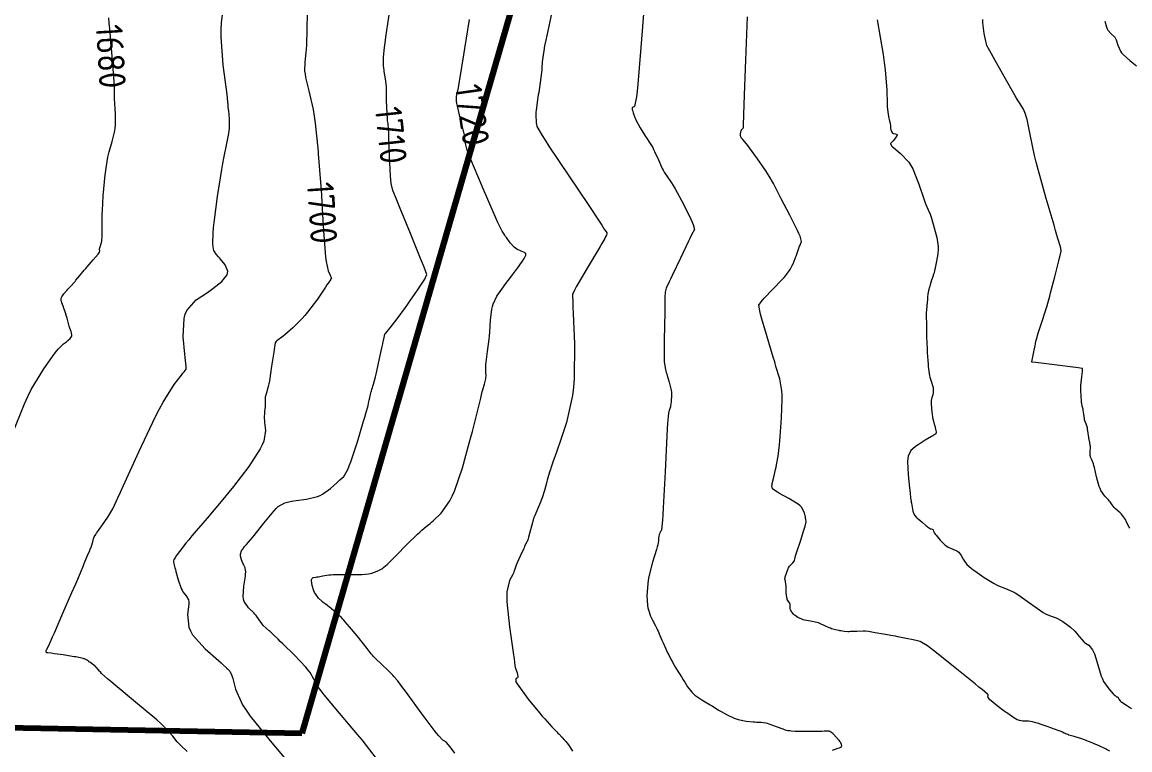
# Model space of a CAD drawing. Header units: millimetres. Extents: x 837477 to 838477, y 1189014 to 1191014.
# Drawn here: x 837711.4 to 837868.9, y 1189229 to 1189332.5 of the extents above; entities that cross this region are included whole.
import ezdxf

# ---------------------------------------------------------------- set-up
doc = ezdxf.new("R2010")
doc.units = ezdxf.units.MM
doc.header["$LTSCALE"] = 0.3
doc.layers.add('CORREDORVIA', color=94, linetype='Continuous', lineweight=80)
doc.layers.add('COTAS 10', color=252, linetype='Continuous', lineweight=9)
doc.styles.get("Standard").update_dxf_attribs({"font": 'isocp2.shx', "bigfont": '@extfont2.shx'})

msp = doc.modelspace()

# ---------------------------------------------------------------- linework, layer by layer
at = {"layer": 'CORREDORVIA'}
msp.add_lwpolyline([(838157.033, 1190996.193), (838237.174, 1190821.339), (838237.001, 1190602.875), (838240.031, 1190437.198), (838223.537, 1190366.272), (838184.199, 1189898.277), (837734.304, 1190149.151), (837849.078, 1189569.699), (837751.159, 1189231.384), (837593.191, 1189234.399), (837695.481, 1189679.225), (837660.573, 1189835.358), (837597.737, 1190012.464), (837490.666, 1190492.599), (837964.301, 1190234.408), (838010.155, 1190346.41), (837974.613, 1190516.877), (837969.419, 1190653.334), (837963.574, 1190795.982), (837910.676, 1191000.965)], close=True, dxfattribs=at)
at = {"layer": 'COTAS 10'}
for points in [[(837734.886, 1189228.822), (837733.906, 1189229.699), (837733.672, 1189229.937), (837733.456, 1189230.172), (837732.81, 1189231.006), (837731.674, 1189232.246), (837731.148, 1189232.737), (837730.53, 1189233.293), (837727.534, 1189235.837), (837724.607, 1189238.263), (837724.032, 1189238.745), (837723.56, 1189239.144), (837722.707, 1189239.899), (837722.521, 1189240.121), (837722.469, 1189240.184), (837722.417, 1189240.248), (837722.227, 1189240.484), (837721.985, 1189240.742), (837721.9, 1189240.819), (837721.808, 1189240.899), (837721.41, 1189241.209), (837721.003, 1189241.502), (837720.905, 1189241.572), (837720.814, 1189241.636), (837720.538, 1189241.826), (837720.266, 1189241.968), (837720.177, 1189242.003), (837720.082, 1189242.036), (837719.691, 1189242.136), (837719.055, 1189242.25), (837718.806, 1189242.292), (837718.525, 1189242.337), (837717.246, 1189242.537), (837716.009, 1189242.72), (837715.755, 1189242.756), (837715.539, 1189242.785), (837715.076, 1189242.835), (837714.905, 1189242.854), (837714.873, 1189242.863), (837714.847, 1189242.874), (837714.806, 1189242.929), (837714.81, 1189242.998), (837714.812, 1189243.017), (837714.815, 1189243.036), (837714.827, 1189243.108), (837714.875, 1189243.242), (837714.9, 1189243.301), (837714.93, 1189243.369), (837715.081, 1189243.694), (837715.52, 1189244.663), (837715.731, 1189245.137), (837715.981, 1189245.7), (837717.208, 1189248.479), (837718.487, 1189251.401), (837718.77, 1189252.054), (837719.023, 1189252.639), (837719.677, 1189254.191), (837720.111, 1189255.247), (837720.224, 1189255.52), (837720.335, 1189255.784), (837720.709, 1189256.669), (837721.018, 1189257.403), (837721.087, 1189257.572), (837721.149, 1189257.727), (837721.313, 1189258.164), (837721.416, 1189258.481), (837721.439, 1189258.56), (837721.46, 1189258.635), (837721.515, 1189258.876), (837721.56, 1189259.077), (837721.574, 1189259.128), (837721.589, 1189259.176), (837721.65, 1189259.329), (837721.87, 1189259.676), (837721.986, 1189259.845), (837722.126, 1189260.047), (837722.828, 1189261.039), (837723.571, 1189262.115), (837723.736, 1189262.368), (837723.884, 1189262.603), (837724.273, 1189263.291), (837725.011, 1189264.881), (837725.379, 1189265.684), (837725.819, 1189266.644), (837727.997, 1189271.421), (837730.374, 1189276.416), (837730.939, 1189277.513), (837731.463, 1189278.487), (837733.019, 1189280.972), (837734.062, 1189282.326), (837734.263, 1189282.588), (837734.426, 1189282.799), (837734.7, 1189283.152), (837734.716, 1189283.234), (837734.718, 1189283.275), (837734.719, 1189283.324), (837734.709, 1189283.566), (837734.637, 1189284.387), (837734.599, 1189284.8), (837734.552, 1189285.295), (837734.313, 1189287.752), (837734.416, 1189290.371), (837734.584, 1189290.968), (837734.813, 1189291.508), (837736.142, 1189292.995), (837737.748, 1189294.08), (837738.151, 1189294.368), (837738.536, 1189294.65), (837739.774, 1189295.622), (837740.53, 1189296.556), (837740.61, 1189296.814), (837740.635, 1189297.071), (837740.257, 1189297.998), (837739.607, 1189298.793), (837739.46, 1189298.968), (837739.327, 1189299.122), (837738.965, 1189299.516), (837738.73, 1189299.902), (837738.676, 1189300.052), (837738.628, 1189300.221), (837738.496, 1189300.985), (837738.541, 1189302.557), (837738.605, 1189303.235), (837738.691, 1189304.019), (837739.185, 1189307.725), (837739.776, 1189311.55), (837739.923, 1189312.408), (837740.062, 1189313.18), (837740.507, 1189315.242), (837740.808, 1189316.663), (837740.858, 1189317.03), (837740.893, 1189317.386), (837740.898, 1189318.576), (837740.817, 1189319.498), (837740.799, 1189319.685), (837740.782, 1189319.842), (837740.733, 1189320.164), (837740.704, 1189320.279), (837740.699, 1189320.307), (837740.696, 1189320.332), (837740.698, 1189320.409), (837740.707, 1189320.492), (837740.709, 1189320.523), (837740.711, 1189320.556), (837740.715, 1189320.7), (837740.606, 1189321.671), (837740.537, 1189322.224), (837740.452, 1189322.901), (837740.001, 1189326.375), (837739.686, 1189330.408), (837739.685, 1189331.438), (837739.723, 1189332.43), (837740.174, 1189335.699)], [(837751.909, 1189333.723), (837751.882, 1189331.564), (837751.819, 1189329.207), (837751.791, 1189328.666), (837751.757, 1189328.174), (837751.597, 1189326.797), (837751.569, 1189325.527), (837751.62, 1189325.101), (837751.696, 1189324.643), (837752.18, 1189322.721), (837752.778, 1189320.054), (837752.926, 1189319.125), (837753.067, 1189318.115), (837753.48, 1189314.085), (837753.511, 1189313.78), (837753.865, 1189309.14), (837753.949, 1189307.937), (837754.027, 1189306.77), (837754.258, 1189302.848), (837754.475, 1189299.727), (837754.544, 1189299.065), (837754.618, 1189298.489), (837754.918, 1189297.14), (837755.186, 1189296.507), (837755.24, 1189296.383), (837755.284, 1189296.281), (837755.369, 1189296.1), (837755.382, 1189296.067), (837755.381, 1189296.058), (837755.377, 1189296.05), (837755.347, 1189296.021), (837755.311, 1189295.999), (837755.297, 1189295.989), (837755.285, 1189295.978), (837755.273, 1189295.956), (837755.268, 1189295.945), (837755.261, 1189295.931), (837755.229, 1189295.864), (837754.922, 1189295.395), (837754.743, 1189295.128), (837754.523, 1189294.802), (837753.387, 1189293.132), (837751.997, 1189291.252), (837751.617, 1189290.794), (837751.239, 1189290.362), (837749.893, 1189289.03), (837748.762, 1189288.067), (837748.521, 1189287.868), (837748.31, 1189287.699), (837747.81, 1189287.333), (837747.562, 1189287.162), (837747.511, 1189287.115), (837747.468, 1189287.069), (837747.378, 1189286.906), (837747.277, 1189286.299), (837747.227, 1189285.974), (837747.168, 1189285.58), (837746.876, 1189283.588), (837746.551, 1189281.527), (837746.471, 1189281.09), (837746.395, 1189280.71), (837746.158, 1189279.821), (837745.998, 1189279.34), (837745.971, 1189279.218), (837745.951, 1189279.101), (837745.944, 1189278.718), (837745.957, 1189278.259), (837745.952, 1189278.093), (837745.942, 1189277.91), (837745.87, 1189277.112), (837745.83, 1189276.151), (837745.839, 1189275.867), (837745.858, 1189275.574), (837745.999, 1189274.448), (837745.755, 1189272.948), (837745.53, 1189272.419), (837745.236, 1189271.84), (837743.61, 1189269.341), (837741.444, 1189266.495), (837740.811, 1189265.698), (837740.163, 1189264.898), (837737.703, 1189261.973), (837735.543, 1189259.453), (837735.084, 1189258.907), (837734.686, 1189258.428), (837733.753, 1189257.243), (837733.306, 1189256.609), (837733.215, 1189256.475), (837733.139, 1189256.361), (837732.979, 1189256.099), (837732.94, 1189255.917), (837732.939, 1189255.853), (837732.943, 1189255.782), (837732.991, 1189255.475), (837733.13, 1189254.916), (837733.19, 1189254.685), (837733.26, 1189254.423), (837733.595, 1189253.202), (837734.01, 1189251.986), (837734.131, 1189251.727), (837734.255, 1189251.501), (837734.728, 1189250.962), (837735.053, 1189250.358), (837735.085, 1189250.09), (837735.092, 1189249.779), (837734.905, 1189248.295), (837735.081, 1189246.469), (837735.316, 1189245.943), (837735.632, 1189245.408), (837737.444, 1189243.401), (837739.332, 1189241.73), (837739.695, 1189241.407), (837739.988, 1189241.144), (837740.472, 1189240.698), (837740.505, 1189240.649), (837740.515, 1189240.636), (837740.526, 1189240.624), (837740.565, 1189240.586), (837740.605, 1189240.551), (837740.625, 1189240.533), (837740.66, 1189240.501), (837740.723, 1189240.441), (837740.751, 1189240.414), (837740.783, 1189240.382), (837740.937, 1189240.231), (837741.17, 1189239.73), (837741.251, 1189239.478), (837741.34, 1189239.177), (837741.724, 1189237.681), (837742.748, 1189235.448), (837743.241, 1189234.682), (837743.824, 1189233.853), (837746.687, 1189230.323), (837749.69, 1189226.744)], [(837762.407, 1189226.992), (837760.361, 1189229.678), (837759.738, 1189230.457), (837759.09, 1189231.251), (837756.545, 1189234.244), (837754.336, 1189236.869), (837753.9, 1189237.431), (837753.54, 1189237.921), (837752.875, 1189239.096), (837752.35, 1189240.048), (837752.08, 1189240.397), (837751.754, 1189240.784), (837750.125, 1189242.494), (837748.458, 1189244.129), (837748.11, 1189244.47), (837747.81, 1189244.762), (837747.133, 1189245.412), (837746.757, 1189245.755), (837746.647, 1189245.853), (837746.535, 1189245.953), (837746.105, 1189246.326), (837745.679, 1189246.745), (837745.568, 1189246.874), (837745.46, 1189247.008), (837745.098, 1189247.539), (837744.658, 1189248.142), (837744.501, 1189248.321), (837744.328, 1189248.506), (837743.579, 1189249.219), (837742.962, 1189250.151), (837742.873, 1189250.474), (837742.82, 1189250.824), (837742.923, 1189252.324), (837743.154, 1189253.746), (837743.182, 1189254.048), (837743.194, 1189254.31), (837743.106, 1189254.924), (837742.909, 1189255.316), (837742.851, 1189255.438), (837742.793, 1189255.565), (837742.572, 1189256.075), (837742.436, 1189256.6), (837742.432, 1189256.737), (837742.442, 1189256.871), (837742.597, 1189257.327), (837742.859, 1189257.732), (837742.936, 1189257.834), (837743.015, 1189257.931), (837743.319, 1189258.244), (837743.884, 1189258.881), (837744.128, 1189259.183), (837744.411, 1189259.538), (837745.747, 1189261.274), (837747.172, 1189262.991), (837747.511, 1189263.335), (837747.826, 1189263.622), (837748.759, 1189264.184), (837749.705, 1189264.379), (837750.027, 1189264.435), (837750.375, 1189264.491), (837751.85, 1189264.7), (837753.373, 1189265.059), (837753.752, 1189265.209), (837754.112, 1189265.382), (837755.258, 1189266.19), (837756.17, 1189267.034), (837756.383, 1189267.229), (837756.578, 1189267.408), (837757.14, 1189267.912), (837757.71, 1189268.909), (837757.91, 1189269.398), (837758.13, 1189269.978), (837759.076, 1189272.844), (837759.959, 1189275.748), (837760.138, 1189276.352), (837760.288, 1189276.87), (837760.594, 1189278.019), (837760.713, 1189278.584), (837760.746, 1189278.734), (837760.779, 1189278.88), (837760.895, 1189279.383), (837761.035, 1189279.93), (837761.082, 1189280.105), (837761.133, 1189280.289), (837761.35, 1189281.035), (837761.633, 1189282.089), (837761.726, 1189282.467), (837761.825, 1189282.882), (837762.235, 1189284.692), (837762.608, 1189286.396), (837762.684, 1189286.744), (837762.748, 1189287.039), (837762.878, 1189287.657), (837762.922, 1189287.886), (837762.931, 1189287.935), (837762.94, 1189287.979), (837762.961, 1189288.086), (837762.975, 1189288.143), (837762.979, 1189288.154), (837762.983, 1189288.164), (837762.999, 1189288.185), (837763.021, 1189288.197), (837763.029, 1189288.202), (837763.038, 1189288.207), (837763.078, 1189288.227), (837763.355, 1189288.563), (837763.514, 1189288.767), (837763.708, 1189289.019), (837764.706, 1189290.329), (837765.904, 1189291.939), (837766.224, 1189292.381), (837766.539, 1189292.82), (837767.635, 1189294.392), (837768.483, 1189295.685), (837768.641, 1189295.949), (837768.766, 1189296.172), (837768.94, 1189296.638), (837768.561, 1189297.648), (837768.337, 1189298.214), (837768.061, 1189298.904), (837766.636, 1189302.43), (837765.174, 1189306.005), (837764.875, 1189306.726), (837764.623, 1189307.331), (837764.095, 1189308.545), (837763.888, 1189309.574), (837763.838, 1189310.062), (837763.792, 1189310.639), (837763.65, 1189313.458), (837763.542, 1189316.231), (837763.516, 1189316.78), (837763.493, 1189317.234), (837763.423, 1189318.082), (837763.369, 1189318.448), (837763.356, 1189318.599), (837763.342, 1189318.77), (837763.298, 1189319.568), (837763.258, 1189320.376), (837763.248, 1189320.554), (837763.238, 1189320.712), (837763.205, 1189321.119), (837763.189, 1189321.451), (837763.19, 1189321.562), (837763.193, 1189321.682), (837763.225, 1189322.184), (837763.226, 1189322.87), (837763.21, 1189323.105), (837763.187, 1189323.359), (837763.048, 1189324.442), (837762.896, 1189325.476), (837762.877, 1189325.62), (837762.866, 1189325.699), (837762.841, 1189325.895), (837762.792, 1189326.376), (837762.782, 1189326.737), (837762.78, 1189326.857), (837762.779, 1189326.986), (837762.781, 1189327.525), (837762.927, 1189328.902), (837763.016, 1189329.56), (837763.127, 1189330.337), (837763.704, 1189334.143)], [(837786.715, 1189333.913), (837785.851, 1189329.933), (837785.688, 1189329.109), (837785.556, 1189328.406), (837785.354, 1189326.87), (837785.317, 1189325.962), (837785.289, 1189325.655), (837785.254, 1189325.323), (837785.067, 1189323.924), (837784.849, 1189322.491), (837784.795, 1189322.139), (837784.744, 1189321.805), (837784.582, 1189320.76), (837784.476, 1189319.923), (837784.459, 1189319.721), (837784.449, 1189319.531), (837784.457, 1189318.953), (837784.49, 1189318.544), (837784.495, 1189318.462), (837784.498, 1189318.393), (837784.494, 1189318.254), (837784.484, 1189318.204), (837784.484, 1189318.191), (837784.485, 1189318.177), (837784.496, 1189318.132), (837784.522, 1189318.032), (837784.532, 1189317.985), (837784.543, 1189317.93), (837784.592, 1189317.659), (837785.321, 1189316.384), (837785.76, 1189315.696), (837786.303, 1189314.862), (837789.122, 1189310.64), (837791.966, 1189306.418), (837792.525, 1189305.585), (837792.984, 1189304.897), (837793.817, 1189303.626), (837794.012, 1189303.308), (837794.069, 1189303.221), (837794.127, 1189303.134), (837794.349, 1189302.827), (837794.513, 1189302.551), (837794.535, 1189302.484), (837794.547, 1189302.421), (837794.503, 1189302.231), (837794.394, 1189302.059), (837794.365, 1189302.008), (837794.335, 1189301.956), (837794.232, 1189301.755), (837793.808, 1189301.011), (837793.576, 1189300.616), (837793.295, 1189300.14), (837791.87, 1189297.738), (837790.464, 1189295.345), (837790.196, 1189294.874), (837789.98, 1189294.485), (837789.636, 1189293.775), (837789.681, 1189292.6), (837789.71, 1189291.919), (837789.747, 1189291.083), (837789.938, 1189286.78), (837789.906, 1189281.83), (837789.801, 1189280.587), (837789.654, 1189279.398), (837788.778, 1189275.567), (837787.789, 1189272.593), (837787.571, 1189271.946), (837787.377, 1189271.375), (837786.881, 1189269.95), (837786.58, 1189269.096), (837786.509, 1189268.886), (837786.443, 1189268.687), (837786.252, 1189268.061), (837786.065, 1189267.4), (837786.003, 1189267.178), (837785.936, 1189266.939), (837785.654, 1189265.937), (837785.318, 1189264.852), (837785.216, 1189264.56), (837785.11, 1189264.272), (837784.697, 1189263.265), (837784.345, 1189262.475), (837784.278, 1189262.324), (837784.224, 1189262.202), (837784.137, 1189262.007), (837784.135, 1189262.001), (837784.134, 1189261.999), (837784.133, 1189261.996), (837784.127, 1189261.982), (837784.058, 1189261.721), (837784.016, 1189261.562), (837783.965, 1189261.365), (837783.7, 1189260.344), (837783.419, 1189259.303), (837783.358, 1189259.094), (837783.304, 1189258.92), (837783.17, 1189258.578), (837783.089, 1189258.459), (837783.069, 1189258.426), (837783.051, 1189258.393), (837782.992, 1189258.27), (837782.839, 1189257.932), (837782.761, 1189257.762), (837782.668, 1189257.56), (837782.201, 1189256.558), (837781.742, 1189255.536), (837781.654, 1189255.322), (837781.582, 1189255.138), (837781.46, 1189254.72), (837781.332, 1189254.339), (837781.257, 1189254.178), (837781.163, 1189253.993), (837780.682, 1189253.123), (837780.32, 1189251.491), (837780.303, 1189250.825), (837780.322, 1189250.066), (837780.689, 1189246.552), (837781.173, 1189243.202), (837781.266, 1189242.546), (837781.341, 1189242.007), (837781.462, 1189241.045), (837781.512, 1189240.765), (837781.542, 1189240.657), (837781.578, 1189240.536), (837781.768, 1189239.989), (837781.881, 1189239.477), (837781.869, 1189239.378), (837781.839, 1189239.297), (837781.573, 1189239.161), (837781.613, 1189238.709), (837781.776, 1189238.43), (837782.003, 1189238.084), (837783.372, 1189236.276), (837784.975, 1189234.307), (837785.352, 1189233.859), (837785.698, 1189233.453), (837786.706, 1189232.335), (837787.424, 1189231.594), (837787.588, 1189231.426), (837787.737, 1189231.273), (837788.15, 1189230.851), (837788.483, 1189230.487), (837788.582, 1189230.37), (837788.683, 1189230.246), (837789.074, 1189229.742), (837789.505, 1189229.086), (837789.632, 1189228.868)], [(837799.781, 1189334.232), (837799.376, 1189328.865), (837798.938, 1189323.674), (837798.834, 1189322.674), (837798.738, 1189321.864), (837798.456, 1189320.519), (837798.267, 1189320.423), (837798.23, 1189320.4), (837798.199, 1189320.38), (837798.145, 1189320.323), (837798.135, 1189320.286), (837798.132, 1189320.278), (837798.13, 1189320.271), (837798.123, 1189320.256), (837798.143, 1189320.148), (837798.158, 1189320.083), (837798.177, 1189320.002), (837798.278, 1189319.583), (837798.508, 1189318.947), (837798.607, 1189318.729), (837798.722, 1189318.493), (837799.267, 1189317.491), (837799.868, 1189316.485), (837800.018, 1189316.246), (837800.161, 1189316.025), (837800.619, 1189315.369), (837801.061, 1189314.661), (837801.194, 1189314.407), (837801.332, 1189314.127), (837801.867, 1189312.906), (837802.405, 1189311.699), (837802.545, 1189311.428), (837802.681, 1189311.184), (837803.137, 1189310.534), (837803.749, 1189309.648), (837803.984, 1189309.256), (837804.246, 1189308.8), (837805.426, 1189306.623), (837806.493, 1189304.493), (837806.685, 1189304.067), (837806.83, 1189303.711), (837806.98, 1189303.02), (837806.587, 1189302.254), (837806.39, 1189301.852), (837806.155, 1189301.367), (837804.99, 1189298.932), (837803.82, 1189296.473), (837803.582, 1189295.974), (837803.381, 1189295.554), (837802.968, 1189294.692), (837802.834, 1189294.113), (837802.809, 1189293.87), (837802.79, 1189293.592), (837802.764, 1189292.29), (837802.76, 1189290.571), (837802.754, 1189290.029), (837802.745, 1189289.458), (837802.698, 1189287.16), (837802.677, 1189285.061), (837802.686, 1189284.616), (837802.701, 1189284.231), (837802.807, 1189283.33), (837802.987, 1189282.71), (837803.048, 1189282.502), (837803.114, 1189282.278), (837803.393, 1189281.336), (837803.636, 1189280.383), (837803.678, 1189280.152), (837803.711, 1189279.935), (837803.739, 1189279.271), (837803.7, 1189278.763), (837803.689, 1189278.645), (837803.679, 1189278.536), (837803.642, 1189278.223), (837803.599, 1189277.97), (837803.567, 1189277.828), (837803.497, 1189277.565), (837803.417, 1189277.304), (837803.395, 1189277.234), (837803.372, 1189277.165), (837803.289, 1189276.921), (837803.164, 1189275.494), (837803.115, 1189274.68), (837803.06, 1189273.683), (837802.81, 1189268.566), (837802.56, 1189263.466), (837802.505, 1189262.479), (837802.456, 1189261.678), (837802.331, 1189260.319), (837802.242, 1189260.159), (837802.19, 1189260.067), (837802.091, 1189259.892), (837802.001, 1189259.708), (837801.981, 1189259.656), (837801.962, 1189259.602), (837801.914, 1189259.403), (837801.888, 1189259.19), (837801.884, 1189259.129), (837801.882, 1189259.066), (837801.886, 1189258.83), (837801.767, 1189258.21), (837801.686, 1189257.904), (837801.585, 1189257.541), (837801.051, 1189255.748), (837800.519, 1189253.694), (837800.421, 1189253.167), (837800.343, 1189252.657), (837800.237, 1189250.967), (837800.334, 1189249.563), (837800.383, 1189249.234), (837800.443, 1189248.931), (837800.741, 1189248.052), (837801.073, 1189247.407), (837801.155, 1189247.25), (837801.231, 1189247.103), (837801.468, 1189246.654), (837801.686, 1189246.214), (837801.75, 1189246.073), (837801.817, 1189245.924), (837802.071, 1189245.316), (837802.355, 1189244.638), (837802.44, 1189244.445), (837802.527, 1189244.249), (837802.865, 1189243.52), (837803.185, 1189242.854), (837803.262, 1189242.697), (837803.334, 1189242.552), (837803.549, 1189242.128), (837803.775, 1189241.711), (837803.854, 1189241.57), (837803.939, 1189241.418), (837804.306, 1189240.778), (837804.683, 1189240.139), (837804.776, 1189239.987), (837804.863, 1189239.846), (837805.133, 1189239.43), (837805.412, 1189239.001), (837805.505, 1189238.852), (837805.604, 1189238.689), (837806.018, 1189237.995), (837806.604, 1189237.24), (837806.813, 1189237.04), (837807.041, 1189236.844), (837808.032, 1189236.167), (837809.007, 1189235.593), (837809.225, 1189235.462), (837809.421, 1189235.342), (837809.942, 1189235.01), (837810.432, 1189234.701), (837810.608, 1189234.596), (837810.802, 1189234.483), (837811.649, 1189234.005), (837812.646, 1189233.549), (837812.934, 1189233.45), (837813.228, 1189233.363), (837814.332, 1189233.147), (837815.353, 1189233.035), (837815.594, 1189233.014), (837815.816, 1189232.997), (837816.47, 1189232.971), (837817.122, 1189232.882), (837817.344, 1189232.826), (837817.584, 1189232.755), (837818.6, 1189232.386), (837819.546, 1189232.016), (837819.741, 1189231.945), (837819.908, 1189231.888), (837820.27, 1189231.798), (837820.451, 1189231.79), (837820.504, 1189231.785), (837820.558, 1189231.778), (837820.763, 1189231.742), (837821.316, 1189231.71), (837821.59, 1189231.706), (837821.916, 1189231.703), (837823.529, 1189231.71), (837825.112, 1189231.726)], [(837838.508, 1189244.575), (837838.303, 1189244.621), (837838.077, 1189244.671), (837837.09, 1189244.887), (837835.915, 1189245.129), (837835.571, 1189245.194), (837835.218, 1189245.26), (837833.875, 1189245.493), (837832.698, 1189245.692), (837832.45, 1189245.737), (837832.235, 1189245.777), (837831.74, 1189245.882), (837831.321, 1189245.929), (837831.154, 1189245.932), (837830.964, 1189245.931), (837830.097, 1189245.891), (837829.201, 1189245.849), (837828.993, 1189245.846), (837828.803, 1189245.848), (837828.265, 1189245.887), (837827.819, 1189245.96), (837827.688, 1189245.984), (837827.553, 1189246.008), (837827.036, 1189246.108), (837826.478, 1189246.264), (837826.316, 1189246.325), (837826.152, 1189246.393), (837825.534, 1189246.701), (837824.836, 1189247.015), (837824.622, 1189247.087), (837824.398, 1189247.152), (837823.511, 1189247.334), (837822.659, 1189247.498), (837822.457, 1189247.552), (837822.27, 1189247.61), (837821.714, 1189247.849), (837821.297, 1189248.13), (837821.197, 1189248.213), (837821.103, 1189248.299), (837820.819, 1189248.631), (837820.637, 1189248.971), (837820.607, 1189249.063), (837820.586, 1189249.153), (837820.584, 1189249.467), (837820.586, 1189249.752), (837820.568, 1189249.823), (837820.541, 1189249.892), (837820.376, 1189250.113), (837820.194, 1189250.429), (837820.156, 1189250.558), (837820.124, 1189250.705), (837820.056, 1189251.383), (837820.026, 1189252.067), (837820.018, 1189252.217), (837820.011, 1189252.351), (837819.987, 1189252.692), (837819.955, 1189252.908), (837819.943, 1189252.962), (837819.93, 1189253.014), (837819.869, 1189253.181), (837819.859, 1189253.426), (837819.877, 1189253.526), (837819.904, 1189253.64), (837820.077, 1189254.17), (837820.285, 1189254.697), (837820.334, 1189254.81), (837820.379, 1189254.908), (837820.51, 1189255.143), (837820.645, 1189255.304), (837820.693, 1189255.356), (837820.746, 1189255.41), (837820.974, 1189255.634), (837821.178, 1189255.862), (837821.214, 1189255.919), (837821.243, 1189255.974), (837821.277, 1189256.153), (837821.383, 1189256.644), (837821.458, 1189256.897), (837821.553, 1189257.2), (837822.058, 1189258.714), (837822.566, 1189260.254), (837822.662, 1189260.572), (837822.739, 1189260.845), (837822.856, 1189261.439), (837822.821, 1189261.819), (837822.802, 1189261.956), (837822.778, 1189262.106), (837822.658, 1189262.763), (837822.225, 1189263.526), (837822.004, 1189263.743), (837821.738, 1189263.963), (837820.414, 1189264.778), (837819.081, 1189265.497), (837818.81, 1189265.657), (837818.582, 1189265.798), (837818.112, 1189266.166), (837818.018, 1189266.573), (837818.026, 1189266.74), (837818.049, 1189266.931), (837818.258, 1189267.813), (837818.54, 1189268.9), (837818.609, 1189269.219), (837818.675, 1189269.545), (837818.882, 1189270.79), (837819.071, 1189272.412), (837819.124, 1189272.976), (837819.179, 1189273.59), (837819.384, 1189276.222), (837819.47, 1189278.876), (837819.451, 1189279.503), (837819.413, 1189280.084), (837819.118, 1189281.791), (837818.589, 1189283.562), (837818.404, 1189284.183), (837818.201, 1189284.86), (837817.326, 1189287.776), (837816.543, 1189290.461), (837816.397, 1189290.993), (837816.283, 1189291.434), (837816.128, 1189292.259), (837816.469, 1189292.745), (837816.667, 1189292.971), (837816.91, 1189293.237), (837818.161, 1189294.526), (837819.474, 1189295.895), (837819.754, 1189296.212), (837820, 1189296.5), (837820.587, 1189297.315), (837820.895, 1189297.885), (837820.963, 1189298.02), (837821.024, 1189298.144), (837821.184, 1189298.509), (837821.331, 1189298.908), (837821.384, 1189299.054), (837821.442, 1189299.216), (837821.698, 1189299.928), (837821.951, 1189300.637), (837822.008, 1189300.796), (837822.06, 1189300.938), (837822.199, 1189301.319), (837822.008, 1189302.06), (837821.852, 1189302.429), (837821.65, 1189302.87), (837820.548, 1189305.054), (837819.343, 1189307.354), (837819.077, 1189307.867), (837818.84, 1189308.327), (837818.229, 1189309.542), (837817.626, 1189310.607), (837817.395, 1189310.972), (837817.136, 1189311.367), (837815.966, 1189313.048), (837814.824, 1189314.614), (837814.582, 1189314.937), (837814.372, 1189315.213), (837813.883, 1189315.809), (837813.659, 1189316.067), (837813.616, 1189316.129), (837813.581, 1189316.187), (837813.526, 1189316.363), (837813.535, 1189316.53), (837813.54, 1189316.582), (837813.547, 1189316.637), (837813.583, 1189316.858), (837813.647, 1189317.073), (837813.671, 1189317.124), (837813.697, 1189317.172), (837813.817, 1189317.317), (837813.925, 1189317.437), (837813.944, 1189317.47), (837813.959, 1189317.503), (837813.975, 1189317.619), (837813.989, 1189318.379), (837814.003, 1189318.818), (837814.021, 1189319.356), (837814.123, 1189322.123), (837814.269, 1189325.904), (837814.315, 1189327.081), (837814.364, 1189328.315), (837814.559, 1189333.241)], [(837709.982, 1189273.877), (837711.73, 1189278.227), (837712.216, 1189279.274), (837712.702, 1189280.253), (837714.461, 1189283.218), (837715.964, 1189285.298), (837716.289, 1189285.718), (837716.574, 1189286.071), (837717.271, 1189286.782), (837717.686, 1189287.058), (837717.792, 1189287.136), (837717.896, 1189287.215), (837718.24, 1189287.506), (837718.457, 1189287.84), (837718.48, 1189287.945), (837718.487, 1189288.056), (837718.381, 1189288.503), (837718.184, 1189289.001), (837718.134, 1189289.144), (837718.087, 1189289.29), (837717.933, 1189289.835), (837717.783, 1189290.399), (837717.738, 1189290.557), (837717.691, 1189290.716), (837717.512, 1189291.295), (837717.34, 1189291.812), (837717.298, 1189291.931), (837717.259, 1189292.039), (837717.141, 1189292.345), (837717.047, 1189292.588), (837717.024, 1189292.657), (837717.002, 1189292.726), (837716.932, 1189292.983), (837716.953, 1189293.274), (837716.989, 1189293.366), (837717.037, 1189293.462), (837717.316, 1189293.849), (837717.691, 1189294.275), (837717.8, 1189294.396), (837717.91, 1189294.518), (837718.325, 1189294.972), (837718.78, 1189295.484), (837718.916, 1189295.643), (837719.057, 1189295.81), (837719.6, 1189296.478), (837720.239, 1189297.252), (837720.439, 1189297.487), (837720.649, 1189297.73), (837721.495, 1189298.682), (837722.2, 1189299.498), (837722.321, 1189299.656), (837722.411, 1189299.784), (837722.47, 1189300.003), (837722.393, 1189300.122), (837722.397, 1189300.189), (837722.411, 1189300.269), (837722.554, 1189300.681), (837722.717, 1189301.364), (837722.745, 1189301.616), (837722.764, 1189301.895), (837722.769, 1189303.13), (837722.768, 1189304.704), (837722.784, 1189305.197), (837722.806, 1189305.714), (837722.944, 1189307.789), (837723.121, 1189309.809), (837723.168, 1189310.291), (837723.215, 1189310.74), (837723.376, 1189312.086), (837723.597, 1189313.3), (837723.681, 1189313.665), (837723.774, 1189314.044), (837724.194, 1189315.519), (837724.565, 1189317.037), (837724.628, 1189317.445), (837724.674, 1189317.844), (837724.695, 1189319.238), (837724.616, 1189320.423), (837724.598, 1189320.692), (837724.583, 1189320.935), (837724.541, 1189321.599), (837724.52, 1189322.105), (837724.518, 1189322.249), (837724.517, 1189322.394), (837724.527, 1189322.932), (837724.479, 1189324.08), (837724.443, 1189324.61), (837724.396, 1189325.232), (837724.142, 1189328.244), (837723.849, 1189331.551), (837723.778, 1189332.359), (837723.711, 1189333.12)], [(837772.91, 1189228.575), (837772.239, 1189229.46), (837771.729, 1189230.092), (837771.614, 1189230.211), (837771.511, 1189230.306), (837771.238, 1189230.444), (837770.644, 1189231.024), (837770.34, 1189231.397), (837769.976, 1189231.862), (837768.153, 1189234.311), (837766.284, 1189236.871), (837765.889, 1189237.407), (837765.547, 1189237.869), (837764.758, 1189238.91), (837764.27, 1189239.482), (837764.118, 1189239.647), (837763.959, 1189239.816), (837763.324, 1189240.451), (837762.683, 1189241.06), (837762.519, 1189241.212), (837762.362, 1189241.358), (837761.847, 1189241.825), (837761.348, 1189242.328), (837761.201, 1189242.496), (837761.05, 1189242.677), (837760.472, 1189243.434), (837759.763, 1189244.367), (837759.53, 1189244.659), (837759.281, 1189244.965), (837758.245, 1189246.192), (837757.322, 1189247.259), (837757.143, 1189247.464), (837756.998, 1189247.631), (837756.75, 1189247.909), (837756.575, 1189248.061), (837756.475, 1189248.148), (837756.354, 1189248.255), (837755.729, 1189248.805), (837755.068, 1189249.37), (837754.923, 1189249.487), (837754.795, 1189249.585), (837754.47, 1189249.797), (837754.196, 1189249.985), (837754.099, 1189250.069), (837753.994, 1189250.166), (837753.542, 1189250.632), (837753.092, 1189251.245), (837752.989, 1189251.435), (837752.895, 1189251.634), (837752.634, 1189252.428), (837752.534, 1189253.118), (837752.543, 1189253.252), (837752.567, 1189253.361), (837752.782, 1189253.551), (837753.185, 1189253.604), (837753.326, 1189253.627), (837753.481, 1189253.655), (837754.148, 1189253.786), (837755.006, 1189253.912), (837755.281, 1189253.937), (837755.572, 1189253.957), (837756.757, 1189253.992), (837757.993, 1189253.995), (837758.63, 1189253.995), (837759.698, 1189253.99), (837760.649, 1189254.053), (837760.891, 1189254.095), (837761.123, 1189254.148), (837761.883, 1189254.429), (837762.522, 1189254.791), (837762.679, 1189254.895), (837762.827, 1189255.001), (837763.286, 1189255.398), (837763.961, 1189256.08), (837764.245, 1189256.365), (837764.57, 1189256.692), (837766.095, 1189258.22), (837767.614, 1189259.71), (837767.935, 1189260.012), (837768.213, 1189260.266), (837768.86, 1189260.785), (837769.407, 1189261.201), (837769.621, 1189261.39), (837769.864, 1189261.61), (837770.968, 1189262.672), (837772.213, 1189264.434), (837772.544, 1189265.095), (837772.87, 1189265.831), (837773.995, 1189269.118), (837774.98, 1189272.62), (837775.217, 1189273.493), (837775.438, 1189274.323), (837776.105, 1189276.97), (837776.607, 1189279.038), (837776.724, 1189279.502), (837776.831, 1189279.92), (837777.136, 1189281.039), (837777.315, 1189281.798), (837777.342, 1189281.99), (837777.36, 1189282.173), (837777.341, 1189282.765), (837777.325, 1189283.541), (837777.344, 1189283.84), (837777.373, 1189284.176), (837777.561, 1189285.694), (837777.783, 1189287.44), (837777.833, 1189287.921), (837777.878, 1189288.4), (837778, 1189290.119), (837778.194, 1189291.681), (837778.284, 1189292.061), (837778.391, 1189292.418), (837778.907, 1189293.518), (837779.602, 1189294.537), (837779.821, 1189294.843), (837780.052, 1189295.16), (837780.98, 1189296.389), (837781.833, 1189297.506), (837782.016, 1189297.752), (837782.175, 1189297.971), (837782.558, 1189298.531), (837782.769, 1189298.889), (837782.82, 1189298.98), (837782.869, 1189299.068), (837783.018, 1189299.358), (837782.996, 1189299.609), (837782.936, 1189299.674), (837782.852, 1189299.735), (837782.357, 1189299.938), (837781.722, 1189300.236), (837781.551, 1189300.359), (837781.382, 1189300.498), (837780.787, 1189301.145), (837780.258, 1189301.861), (837780.129, 1189302.044), (837780.009, 1189302.22), (837779.641, 1189302.801), (837779.005, 1189304.117), (837778.716, 1189304.757), (837778.378, 1189305.515), (837776.847, 1189309.03), (837776.751, 1189309.248), (837775.203, 1189312.944), (837774.915, 1189313.679), (837774.689, 1189314.289), (837774.382, 1189315.45), (837774.34, 1189316.159), (837774.282, 1189316.484), (837774.203, 1189316.865), (837773.746, 1189318.706), (837773.298, 1189320.54), (837773.223, 1189320.918), (837773.171, 1189321.238), (837773.161, 1189321.924), (837773.424, 1189323.161), (837773.543, 1189323.83), (837773.681, 1189324.639), (837774.204, 1189327.846), (837774.349, 1189328.74), (837775.014, 1189332.888)], [(837832.986, 1189332.843), (837833.824, 1189327.899), (837833.985, 1189326.764), (837834.115, 1189325.731), (837834.327, 1189322.843), (837834.373, 1189320.912), (837834.398, 1189320.481), (837834.43, 1189320.096), (837834.588, 1189319.083), (837834.749, 1189318.436), (837834.781, 1189318.283), (837834.808, 1189318.141), (837834.861, 1189317.719), (837834.892, 1189317.386), (837834.906, 1189317.3), (837834.922, 1189317.216), (837834.995, 1189316.936), (837835.141, 1189316.727), (837835.202, 1189316.689), (837835.272, 1189316.658), (837835.6, 1189316.618), (837835.833, 1189316.536), (837835.842, 1189316.479), (837835.828, 1189316.407), (837835.58, 1189316.024), (837835.23, 1189315.609), (837835.151, 1189315.517), (837835.081, 1189315.434), (837834.893, 1189315.22), (837835.028, 1189314.913), (837835.161, 1189314.773), (837835.335, 1189314.609), (837836.311, 1189313.816), (837837.469, 1189312.567), (837837.759, 1189312.116), (837838.035, 1189311.619), (837838.919, 1189309.442), (837839.606, 1189307.376), (837839.757, 1189306.95), (837839.893, 1189306.586), (837840.241, 1189305.797), (837840.518, 1189305.176), (837840.607, 1189304.918), (837840.702, 1189304.623), (837841.092, 1189303.248), (837841.439, 1189301.857), (837841.507, 1189301.552), (837841.563, 1189301.281), (837841.664, 1189300.592), (837841.636, 1189299.99), (837841.611, 1189299.774), (837841.577, 1189299.538), (837841.393, 1189298.506), (837841.199, 1189297.544), (837841.159, 1189297.351), (837841.126, 1189297.191), (837841.059, 1189296.877), (837840.99, 1189296.648), (837840.955, 1189296.541), (837840.914, 1189296.415), (837840.711, 1189295.803), (837840.497, 1189295.135), (837840.449, 1189294.974), (837840.406, 1189294.823), (837840.293, 1189294.365), (837840.226, 1189294.037), (837840.212, 1189293.969), (837840.201, 1189293.91), (837840.179, 1189293.778), (837840.152, 1189293.485), (837840.138, 1189293.325), (837840.122, 1189293.13), (837840.037, 1189292.138), (837839.961, 1189291.116), (837839.949, 1189290.902), (837839.942, 1189290.717), (837839.949, 1189290.3), (837839.975, 1189289.954), (837839.979, 1189289.815), (837839.983, 1189289.656), (837839.984, 1189288.925), (837839.983, 1189288.188), (837839.985, 1189288.027), (837839.988, 1189287.883), (837840.007, 1189287.517), (837840.032, 1189287.153), (837840.039, 1189287.01), (837840.046, 1189286.85), (837840.071, 1189286.121), (837840.1, 1189285.344), (837840.109, 1189285.153), (837840.118, 1189284.973), (837840.157, 1189284.411), (837840.207, 1189283.875), (837840.223, 1189283.712), (837840.241, 1189283.542), (837840.315, 1189282.874), (837840.422, 1189282.205), (837840.46, 1189282.034), (837840.503, 1189281.869), (837840.689, 1189281.327), (837840.858, 1189280.839), (837840.889, 1189280.708), (837840.914, 1189280.579), (837840.949, 1189280.132), (837840.914, 1189279.718), (837840.894, 1189279.611), (837840.87, 1189279.507), (837840.748, 1189279.158), (837840.648, 1189278.705), (837840.638, 1189278.536), (837840.635, 1189278.348), (837840.69, 1189277.507), (837840.797, 1189276.655), (837840.828, 1189276.459), (837840.86, 1189276.28), (837840.978, 1189275.778), (837841.098, 1189275.368), (837841.131, 1189275.246), (837841.164, 1189275.122), (837841.281, 1189274.644), (837841.359, 1189274.233), (837841.366, 1189274.151), (837841.368, 1189274.083), (837841.323, 1189273.949), (837841.038, 1189273.784), (837840.888, 1189273.696), (837840.707, 1189273.589), (837839.799, 1189273.049), (837838.809, 1189272.425), (837838.577, 1189272.265), (837838.363, 1189272.111), (837837.74, 1189271.602), (837837.378, 1189270.787), (837837.328, 1189270.441), (837837.3, 1189270.042), (837837.381, 1189268.165), (837837.572, 1189266.305), (837837.613, 1189265.917), (837837.649, 1189265.584), (837837.736, 1189264.838), (837837.799, 1189264.404), (837837.82, 1189264.267), (837837.842, 1189264.123), (837837.935, 1189263.542), (837838.053, 1189262.985), (837838.09, 1189262.856), (837838.13, 1189262.738), (837838.294, 1189262.402), (837838.565, 1189262.086), (837838.673, 1189261.981), (837838.795, 1189261.867), (837839.355, 1189261.394), (837839.912, 1189260.95), (837840.033, 1189260.855), (837840.138, 1189260.773), (837840.398, 1189260.581), (837840.557, 1189260.487), (837840.599, 1189260.468), (837840.641, 1189260.452), (837840.784, 1189260.418), (837840.898, 1189260.368), (837840.921, 1189260.342), (837840.941, 1189260.311), (837840.982, 1189260.155), (837841.139, 1189259.84), (837841.232, 1189259.709), (837841.347, 1189259.558), (837841.94, 1189258.854), (837842.661, 1189258.153), (837842.856, 1189258.004), (837843.049, 1189257.875), (837843.729, 1189257.573), (837844.317, 1189257.326), (837844.451, 1189257.232), (837844.573, 1189257.127), (837844.913, 1189256.655), (837845.195, 1189256.134), (837845.282, 1189255.999), (837845.372, 1189255.866), (837845.727, 1189255.419), (837846.335, 1189254.876), (837846.584, 1189254.684), (837846.869, 1189254.473), (837848.188, 1189253.558), (837849.593, 1189252.688), (837849.932, 1189252.506), (837850.248, 1189252.349), (837851.207, 1189251.994), (837852.229, 1189251.568), (837852.585, 1189251.365), (837852.973, 1189251.127), (837854.638, 1189249.962), (837856.245, 1189248.815), (837856.597, 1189248.587), (837856.908, 1189248.399), (837857.695, 1189248.046), (837858.269, 1189247.872), (837858.446, 1189247.797), (837858.631, 1189247.71), (837859.365, 1189247.299), (837860.103, 1189246.788), (837860.29, 1189246.639), (837860.471, 1189246.485), (837861.063, 1189245.902), (837861.549, 1189245.354), (837861.662, 1189245.222), (837861.766, 1189245.1), (837862.065, 1189244.73), (837862.365, 1189244.414), (837862.47, 1189244.325), (837862.584, 1189244.235), (837863.075, 1189243.906), (837863.604, 1189243.28), (837863.742, 1189243.003), (837863.876, 1189242.681), (837864.329, 1189241.146), (837864.831, 1189239.508), (837864.995, 1189239.122), (837865.17, 1189238.765), (837865.894, 1189237.72), (837866.552, 1189237.027), (837866.685, 1189236.892), (837866.798, 1189236.782), (837867.026, 1189236.59), (837867.106, 1189236.562), (837867.124, 1189236.555), (837867.14, 1189236.549), (837867.186, 1189236.531), (837867.227, 1189236.48), (837867.241, 1189236.453), (837867.256, 1189236.422), (837867.317, 1189236.262), (837867.53, 1189236.014), (837867.64, 1189235.927), (837867.773, 1189235.831), (837868.437, 1189235.419), (837869.16, 1189234.945)], [(837868.915, 1189260.58), (837868.819, 1189260.696), (837868.581, 1189261.125), (837868.398, 1189261.557), (837868.339, 1189261.673), (837868.275, 1189261.788), (837868.013, 1189262.194), (837867.711, 1189262.563), (837867.622, 1189262.654), (837867.531, 1189262.741), (837867.184, 1189263.018), (837866.844, 1189263.299), (837866.757, 1189263.388), (837866.674, 1189263.482), (837866.4, 1189263.865), (837866.083, 1189264.312), (837865.972, 1189264.446), (837865.851, 1189264.585), (837865.33, 1189265.127), (837864.796, 1189265.895), (837864.666, 1189266.176), (837864.545, 1189266.488), (837864.171, 1189267.864), (837863.869, 1189269.188), (837863.792, 1189269.467), (837863.719, 1189269.708), (837863.482, 1189270.263), (837863.318, 1189270.633), (837863.291, 1189270.757), (837863.271, 1189270.891), (837863.268, 1189271.453), (837863.289, 1189272.03), (837863.284, 1189272.173), (837863.276, 1189272.308), (837863.208, 1189272.738), (837863.116, 1189273.177), (837863.092, 1189273.318), (837863.069, 1189273.468), (837862.994, 1189274.082), (837862.9, 1189274.694), (837862.867, 1189274.842), (837862.83, 1189274.981), (837862.668, 1189275.409), (837862.507, 1189275.839), (837862.471, 1189275.98), (837862.438, 1189276.131), (837862.349, 1189276.755), (837862.277, 1189277.351), (837862.255, 1189277.484), (837862.233, 1189277.604), (837862.144, 1189277.921), (837862.06, 1189278.283), (837862.039, 1189278.431), (837862.021, 1189278.599), (837861.965, 1189279.38), (837861.93, 1189280.141), (837861.924, 1189280.297), (837861.92, 1189280.43), (837861.919, 1189280.712), (837861.949, 1189280.996), (837861.964, 1189281.13), (837861.982, 1189281.289), (837862.073, 1189282.06), (837862.151, 1189282.809), (837862.162, 1189282.953), (837862.167, 1189283.069), (837862.148, 1189283.26), (837861.564, 1189283.338), (837861.215, 1189283.384), (837860.784, 1189283.44), (837858.547, 1189283.729), (837856.316, 1189284.015), (837855.888, 1189284.068), (837855.543, 1189284.111), (837854.982, 1189284.174), (837854.964, 1189284.171), (837854.96, 1189284.172), (837854.957, 1189284.175), (837854.953, 1189284.19), (837854.954, 1189284.207), (837854.954, 1189284.223), (837855, 1189284.439), (837855.25, 1189285.63), (837855.438, 1189286.526), (837855.475, 1189286.702), (837855.504, 1189286.847), (837855.555, 1189287.109), (837855.562, 1189287.169), (837855.564, 1189287.187), (837855.567, 1189287.205), (837855.577, 1189287.272), (837855.709, 1189287.712), (837855.789, 1189287.965), (837855.887, 1189288.274), (837856.397, 1189289.863), (837856.914, 1189291.464), (837857.016, 1189291.781), (837857.101, 1189292.043), (837857.26, 1189292.532), (837857.433, 1189293.187), (837857.527, 1189293.553), (837857.641, 1189293.999), (837858.216, 1189296.28), (837858.786, 1189298.546), (837858.895, 1189298.983), (837858.984, 1189299.337), (837859.131, 1189299.93), (837859.139, 1189299.978), (837859.141, 1189299.989), (837859.142, 1189300), (837859.144, 1189300.028), (837859.111, 1189300.166), (837859.091, 1189300.245), (837859.066, 1189300.343), (837858.935, 1189300.843), (837858.543, 1189302.225), (837858.354, 1189302.879), (837858.129, 1189303.65), (837857.025, 1189307.411), (837855.861, 1189311.559), (837855.597, 1189312.573), (837855.36, 1189313.529), (837854.717, 1189316.499), (837854.284, 1189318.633), (837854.179, 1189319.063), (837854.08, 1189319.423), (837853.777, 1189320.141), (837853.199, 1189321.009), (837852.927, 1189321.463), (837852.606, 1189322.01), (837851.043, 1189324.758), (837849.526, 1189327.463), (837849.235, 1189327.982), (837849, 1189328.402), (837848.617, 1189329.09), (837848.6, 1189329.122), (837848.596, 1189329.128), (837848.593, 1189329.133), (837848.582, 1189329.141), (837848.516, 1189329.408), (837848.478, 1189329.577), (837848.431, 1189329.787), (837848.189, 1189330.886), (837847.997, 1189332.385), (837847.982, 1189332.846)], [(837865.354, 1189332.631), (837865.594, 1189331.762), (837865.687, 1189331.56), (837865.792, 1189331.374), (837866.268, 1189330.841), (837866.746, 1189330.334), (837866.853, 1189330.165), (837866.948, 1189329.984), (837867.199, 1189329.224), (837867.565, 1189328.379), (837867.733, 1189328.144), (837867.93, 1189327.908), (837868.884, 1189327.055), (837869.871, 1189326.296)], [(837825.534, 1189246.701), (837824.923, 1189246.976)], [(837866.079, 1189228.876), (837865.696, 1189229.072), (837865.54, 1189229.146), (837865.363, 1189229.229), (837864.545, 1189229.6), (837863.73, 1189229.96), (837863.555, 1189230.035), (837863.401, 1189230.1), (837863.029, 1189230.247), (837862.799, 1189230.33), (837862.734, 1189230.355), (837862.67, 1189230.381), (837862.436, 1189230.48), (837862.073, 1189230.612), (837861.927, 1189230.659), (837861.762, 1189230.709), (837861.002, 1189230.929), (837860.243, 1189231.155), (837860.078, 1189231.21), (837859.934, 1189231.262), (837859.578, 1189231.423), (837859.309, 1189231.565), (837859.22, 1189231.605), (837859.124, 1189231.645), (837858.725, 1189231.79), (837858.194, 1189231.976), (837858.015, 1189232.042), (837857.822, 1189232.113), (837857.01, 1189232.42), (837856.163, 1189232.722), (837855.948, 1189232.79), (837855.741, 1189232.852), (837855.066, 1189233.016), (837854.479, 1189233.108), (837854.328, 1189233.124), (837854.182, 1189233.135), (837853.698, 1189233.14), (837853.206, 1189233.209), (837853.056, 1189233.261), (837852.899, 1189233.327), (837852.281, 1189233.683), (837851.536, 1189234.205), (837851.3, 1189234.376), (837851.05, 1189234.558), (837850.039, 1189235.311), (837849.169, 1189236.012), (837849.008, 1189236.162), (837848.882, 1189236.292), (837848.718, 1189236.604), (837848.748, 1189236.774), (837848.745, 1189236.816), (837848.737, 1189236.855), (837848.665, 1189236.978), (837847.899, 1189237.617), (837847.453, 1189237.982), (837846.906, 1189238.428), (837844.083, 1189240.718), (837841.196, 1189243.007), (837840.607, 1189243.452), (837840.11, 1189243.815), (837839.078, 1189244.448), (837838.508, 1189244.575)], [(837824.923, 1189231.724), (837825.112, 1189231.726), (837825.419, 1189231.729), (837825.669, 1189231.732), (837826.097, 1189231.739), (837826.176, 1189231.723), (837826.206, 1189231.712), (837826.239, 1189231.698), (837826.388, 1189231.622), (837826.611, 1189231.449), (837826.691, 1189231.373), (837826.779, 1189231.286), (837827.164, 1189230.87), (837827.539, 1189230.412), (837827.621, 1189230.298), (837827.693, 1189230.189), (837827.875, 1189229.842), (837827.9, 1189229.57), (837827.874, 1189229.508), (837827.833, 1189229.452), (837827.566, 1189229.3), (837827.193, 1189229.177), (837827.087, 1189229.139), (837826.978, 1189229.1), (837826.572, 1189228.947)]]:
    msp.add_lwpolyline(points, dxfattribs=at)

# ---------------------------------------------------------------- texts
at = {"layer": 'COTAS 10', "char_height": 3.8, "attachment_point": 7}
for s, insert, rotation in [('1680', (837721.844, 1189332.052), 273.47826), ('1720', (837772.911, 1189323.388), 278.00202), ('1710', (837761.532, 1189320.27), 276.05502), ('1700', (837751.869, 1189309.628), 273.85547)]:
    msp.add_mtext(s, dxfattribs=dict(at, insert=insert, rotation=rotation))

doc.saveas('drawing.dxf')
